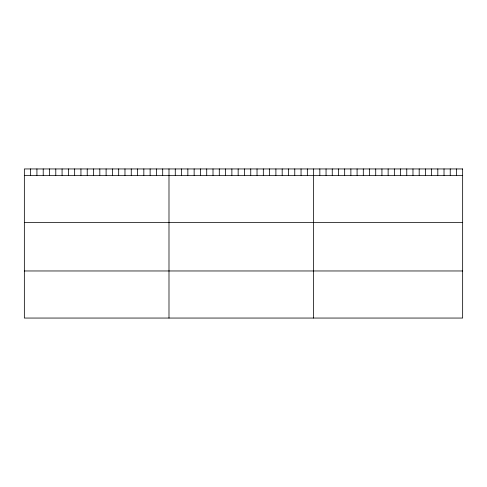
<?xml version="1.0" encoding="UTF-8"?>
<svg xmlns="http://www.w3.org/2000/svg" width="487" height="487" viewBox="0 0 487 487"><rect width="100%" height="100%" fill="white"/><g stroke="black" fill="none" stroke-linecap="round" stroke-linejoin="round"><path stroke-width="0.73" d="M24.35 175.357L462.65 175.357M24.35 222.449L462.65 222.449M24.35 270.967L462.65 270.967M456.441 168.946L456.441 175.357M450.232 168.946L450.232 175.357M444.022 168.946L444.022 175.357M437.813 168.946L437.813 175.357M431.604 168.946L431.604 175.357M425.394 168.946L425.394 175.357M419.185 168.946L419.185 175.357M412.976 168.946L412.976 175.357M406.767 168.946L406.767 175.357M400.558 168.946L400.558 175.357M394.348 168.946L394.348 175.357M388.139 168.946L388.139 175.357M381.93 168.946L381.93 175.357M375.721 168.946L375.721 175.357M369.511 168.946L369.511 175.357M363.302 168.946L363.302 175.357M357.093 168.946L357.093 175.357M350.883 168.946L350.883 175.357M344.674 168.946L344.674 175.357M338.465 168.946L338.465 175.357M332.256 168.946L332.256 175.357M326.047 168.946L326.047 175.357M319.837 168.946L319.837 175.357M313.628 168.946L313.628 318.054M307.34 168.946L307.34 175.357M301.051 168.946L301.051 175.357M294.763 168.946L294.763 175.357M288.474 168.946L288.474 175.357M282.186 168.946L282.186 175.357M275.898 168.946L275.898 175.357M269.609 168.946L269.609 175.357M263.321 168.946L263.321 175.357M257.033 168.946L257.033 175.357M250.744 168.946L250.744 175.357M244.456 168.946L244.456 175.357M238.161 168.946L238.161 175.357M231.873 168.946L231.873 175.357M225.584 168.946L225.584 175.357M219.296 168.946L219.296 175.357M213.008 168.946L213.008 175.357M206.719 168.946L206.719 175.357M200.431 168.946L200.431 175.357M194.143 168.946L194.143 175.357M187.854 168.946L187.854 175.357M181.566 168.946L181.566 175.357M175.277 168.946L175.277 175.357M168.989 168.946L168.989 318.054M162.701 168.946L162.701 175.357M156.412 168.946L156.412 175.357M150.124 168.946L150.124 175.357M143.835 168.946L143.835 175.357M137.547 168.946L137.547 175.357M131.259 168.946L131.259 175.357M124.97 168.946L124.97 175.357M118.682 168.946L118.682 175.357M112.394 168.946L112.394 175.357M106.105 168.946L106.105 175.357M99.817 168.946L99.817 175.357M93.522 168.946L93.522 175.357M87.234 168.946L87.234 175.357M80.945 168.946L80.945 175.357M74.657 168.946L74.657 175.357M68.369 168.946L68.369 175.357M62.08 168.946L62.08 175.357M55.792 168.946L55.792 175.357M49.504 168.946L49.504 175.357M43.215 168.946L43.215 175.357M36.927 168.946L36.927 175.357M30.638 168.946L30.638 175.357M462.65 168.946L24.35 168.946L24.35 318.054L462.65 318.054L462.65 168.946"/></g></svg>
